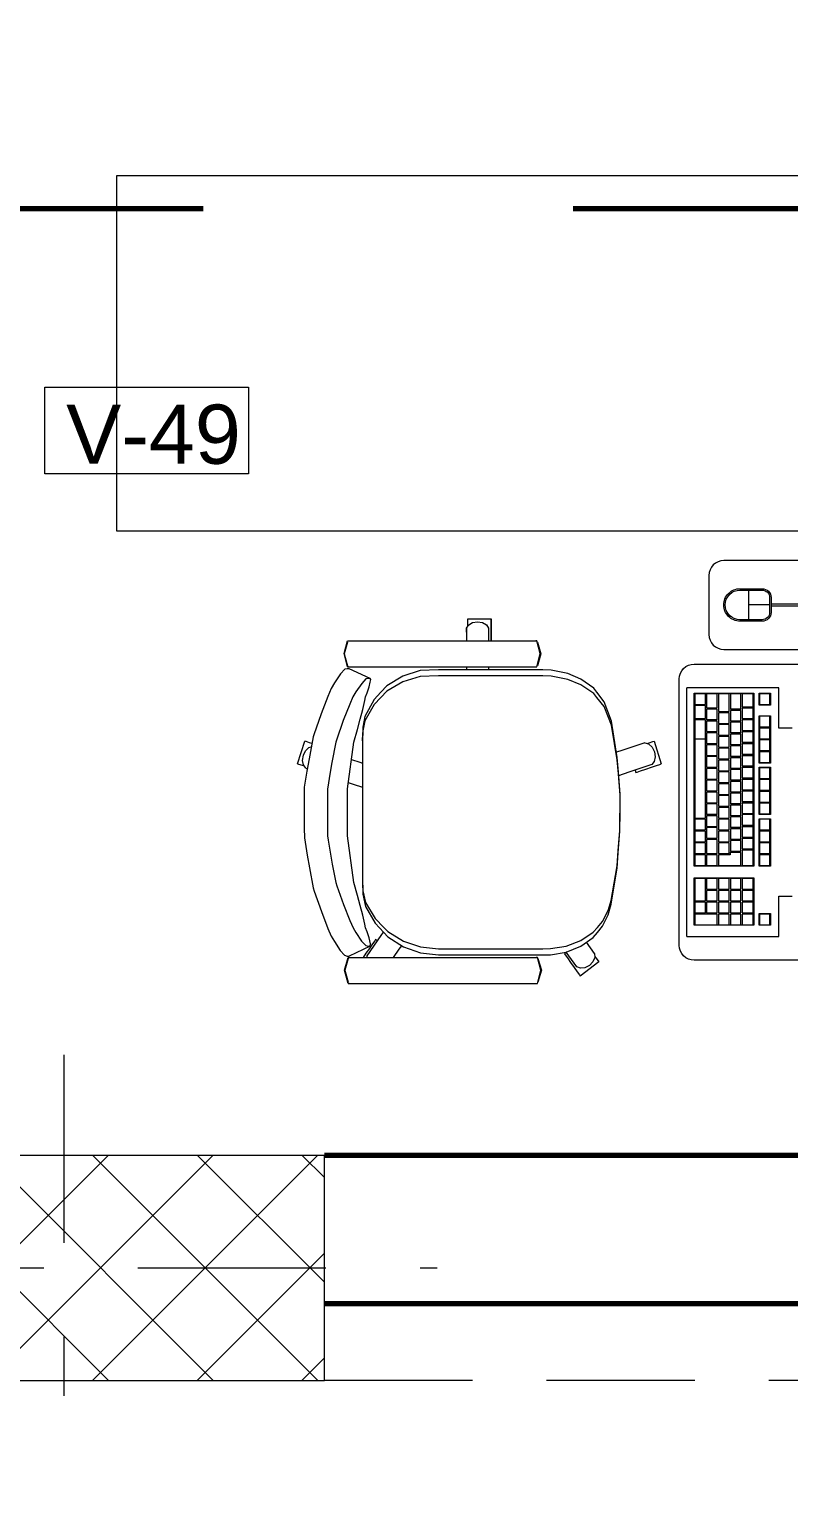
# Model space of a CAD drawing. Header units: inches. Extents: x 140 to 978, y -82 to 38.
# Drawn here: x 770.273 to 771.554, y 16.916 to 19.415 of the extents above; entities that cross this region are included whole.
import ezdxf

# ---------------------------------------------------------------- set-up
doc = ezdxf.new("R2010")
doc.units = ezdxf.units.IN
doc.header["$MEASUREMENT"] = 0
for name, pattern in [('DASHDOT2', [12.7, 6.35, -3.175, 0, -3.175]), ('DASHED', [0.75, 0.5, -0.25]), ('DASHED2', [0.375, 0.25, -0.125])]:
    doc.linetypes.add(name, pattern=pattern)
doc.layers.get('0').update_dxf_attribs({"lineweight": 0})
for name, color, linetype, lineweight in [('UNSAAC-COLUMNA', 24, 'Continuous', 0), ('UNSAAC-COTA', 48, 'Continuous', 0), ('UNSAAC-EJE COLUMNA', 22, 'DASHDOT2', 0), ('UNSAAC-FACHADA(2DO PLANO)', 7, 'Continuous', 30), ('UNSAAC-LINEA DE CORTE', 7, 'Continuous', 70), ('UNSAAC-MUEBLE', 254, 'Continuous', 0), ('UNSAAC-MUROS', 7, 'Continuous', 70), ('UNSAAC-PROYECCIONES', 38, 'DASHED2', 0), ('UNSAAC-TEXTOS', 250, 'Continuous', 0), ('UNSAAC-TEXTURAS', 250, 'Continuous', 0)]:
    doc.layers.add(name, color=color, linetype=linetype, lineweight=lineweight)
doc.styles.add('narrow', font='')
doc.styles.get("Standard").update_dxf_attribs({"font": 'arial.ttf'})
doc.styles.get('narrow').set_extended_font_data('Arial Narrow', italic=True)
doc.dimstyles.new('1EN75', dxfattribs={"dimtxt": 0.15, "dimasz": 0.06, "dimexe": 0.1, "dimexo": 0.15, "dimgap": 0.025, "dimtad": 1, "dimzin": 1, "dimdsep": 46, "dimtxsty": 'narrow', "dimblk": 'DOT', "dimcen": 0.1, "dimclrd": 256, "dimclre": 256, "dimclrt": 256, "dimaunit": 1, "dimadec": 3, "dimazin": 0, "dimtfac": 1, "dimtmove": 2, "dimatfit": 3, "dimldrblk": 'ARCHTICK', "dimfxl": 0.3, "dimfxlon": 1, "dimtolj": 1, "dimtzin": 0, "dimlwd": 0, "dimlwe": 0, "dimarcsym": 0})

# ---------------------------------------------------------------- blocks, each defined once
blk = doc.blocks.new('cs1')
at = {"layer": 'UNSAAC-TEXTURAS'}
h = blk.add_hatch(dxfattribs=at)
h.set_pattern_fill('ANSI37', color=256)
h.paths.add_polyline_path([(850.0083, 169.826), (850.1983, 169.826), (850.1983, 170.266), (850.0083, 170.266)])
h.paths.add_polyline_path([(850.1983, 169.826), (850.3883, 169.826), (850.3883, 170.266), (850.1983, 170.266)])
h.paths.add_polyline_path([(850.3883, 169.826), (850.1983, 169.826), (850.1983, 169.386), (850.3883, 169.386)])
h.paths.add_polyline_path([(850.1983, 169.826), (850.0083, 169.826), (850.0083, 169.386), (850.1983, 169.386)])
at = {"layer": 'UNSAAC-COLUMNA'}
blk.add_lwpolyline([(850.3883, 169.386), (850.3883, 170.266), (850.0083, 170.266), (850.0083, 169.386)], close=True, dxfattribs=at)
at = {"layer": 'UNSAAC-EJE COLUMNA', "ltscale": 0.05}
for p, q in [((850.1983, 170.436), (850.1983, 169.196)), ((850.5583, 169.826), (849.8283, 169.826))]:
    blk.add_line(p, q, dxfattribs=at)
blk = doc.blocks.new('A$C38507331')
at = {"layer": 'UNSAAC-PROYECCIONES'}
for p, q in [((-29.2668, 29.7609), (-20.986, 29.7609)), ((-29.2668, 29.3809), (-20.986, 29.3809))]:
    blk.add_line(p, q, dxfattribs=at)
at = {"layer": 'UNSAAC-TEXTURAS', "rotation": 90}
blk.add_blockref('cs1', (140.1192, -820.6275), dxfattribs=at)
blk = doc.blocks.new('MODULO C.E - 1')
at = {"layer": 'UNSAAC-MUEBLE'}
for p, q in [((-1.367, 1.2679), (-1.367, 1.2908)), ((-1.083, 1.2908), (-1.083, 1.2679)), ((-1.435, 1.1125), (-1.435, 1.2679)), ((-1.435, 1.2679), (-1.367, 1.2679)), ((-1.396, 1.2538), (-1.416, 1.2538)), ((-1.416, 1.2538), (-1.416, 1.2347)), ((-1.415, 1.2357), (-1.415, 1.2528)), ((-1.415, 1.2528), (-1.397, 1.2528)), ((-1.397, 1.2528), (-1.397, 1.2357)), ((-1.396, 1.2347), (-1.396, 1.2538)), ((-1.236, 1.2538), (-1.316, 1.2538)), ((-1.316, 1.2538), (-1.316, 1.2347)), ((-1.315, 1.2357), (-1.315, 1.2528)), ((-1.315, 1.2528), (-1.297, 1.2528)), ((-1.297, 1.2528), (-1.297, 1.2357)), ((-1.295, 1.2357), (-1.295, 1.2528)), ((-1.295, 1.2528), (-1.277, 1.2528)), ((-1.277, 1.2528), (-1.277, 1.2357)), ((-1.275, 1.2357), (-1.275, 1.2528)), ((-1.275, 1.2528), (-1.257, 1.2528)), ((-1.257, 1.2528), (-1.257, 1.2357)), ((-1.255, 1.2357), (-1.255, 1.2528)), ((-1.255, 1.2528), (-1.237, 1.2528)), ((-1.237, 1.2528), (-1.237, 1.2357)), ((-1.236, 1.2347), (-1.236, 1.2538)), ((-1.149, 1.2538), (-1.229, 1.2538)), ((-1.229, 1.2538), (-1.229, 1.2347)), ((-1.228, 1.2357), (-1.228, 1.2528)), ((-1.228, 1.2528), (-1.21, 1.2528)), ((-1.21, 1.2528), (-1.21, 1.2357)), ((-1.208, 1.2357), (-1.208, 1.2528)), ((-1.208, 1.2528), (-1.19, 1.2528)), ((-1.19, 1.2528), (-1.19, 1.2357)), ((-1.188, 1.2357), (-1.188, 1.2528)), ((-1.188, 1.2528), (-1.17, 1.2528)), ((-1.17, 1.2528), (-1.17, 1.2357)), ((-1.168, 1.2357), (-1.168, 1.2528)), ((-1.168, 1.2528), (-1.15, 1.2528)), ((-1.15, 1.2528), (-1.15, 1.2357)), ((-1.149, 1.2347), (-1.149, 1.2538)), ((-1.062, 1.2538), (-1.142, 1.2538)), ((-1.142, 1.2538), (-1.142, 1.2347)), ((-1.141, 1.2528), (-1.123, 1.2528)), ((-1.141, 1.2357), (-1.141, 1.2528)), ((-1.123, 1.2528), (-1.123, 1.2357)), ((-1.121, 1.2528), (-1.103, 1.2528)), ((-1.121, 1.2357), (-1.121, 1.2528)), ((-1.103, 1.2528), (-1.103, 1.2357)), ((-1.101, 1.2357), (-1.101, 1.2528)), ((-1.101, 1.2528), (-1.083, 1.2528)), ((-1.083, 1.2679), (-1.015, 1.2679)), ((-1.083, 1.2528), (-1.083, 1.2357)), ((-1.081, 1.2528), (-1.063, 1.2528)), ((-1.081, 1.2357), (-1.081, 1.2528)), ((-1.063, 1.2528), (-1.063, 1.2357)), ((-1.062, 1.2347), (-1.062, 1.2538)), ((-1.024, 1.2538), (-1.044, 1.2538)), ((-1.044, 1.2538), (-1.044, 1.2347)), ((-1.043, 1.2357), (-1.043, 1.2528)), ((-1.043, 1.2528), (-1.025, 1.2528)), ((-1.025, 1.2528), (-1.025, 1.2357)), ((-1.024, 1.2347), (-1.024, 1.2538)), ((-1.015, 1.2679), (-1.015, 1.1125)), ((-0.875, 1.2525), (-0.875, 1.2175)), ((-1.416, 1.2347), (-1.396, 1.2347)), ((-1.416, 1.226), (-1.416, 1.1252)), ((-1.336, 1.226), (-1.416, 1.226)), ((-1.397, 1.2357), (-1.415, 1.2357)), ((-1.415, 1.2061), (-1.415, 1.225)), ((-1.415, 1.225), (-1.397, 1.225)), ((-1.397, 1.225), (-1.397, 1.2061)), ((-1.395, 1.2061), (-1.395, 1.225)), ((-1.395, 1.225), (-1.377, 1.225)), ((-1.377, 1.225), (-1.377, 1.2061)), ((-1.375, 1.2061), (-1.375, 1.225)), ((-1.375, 1.225), (-1.357, 1.225)), ((-1.357, 1.225), (-1.357, 1.2061)), ((-1.355, 1.2061), (-1.355, 1.225)), ((-1.355, 1.225), (-1.337, 1.225)), ((-1.337, 1.225), (-1.337, 1.2061)), ((-1.336, 1.1252), (-1.336, 1.226)), ((-1.316, 1.2347), (-1.236, 1.2347)), ((-1.316, 1.226), (-1.316, 1.1252)), ((-1.024, 1.226), (-1.316, 1.226)), ((-1.297, 1.2357), (-1.315, 1.2357)), ((-1.315, 1.2061), (-1.315, 1.225)), ((-1.315, 1.225), (-1.289, 1.225)), ((-1.277, 1.2357), (-1.295, 1.2357)), ((-1.289, 1.225), (-1.289, 1.2061)), ((-1.287, 1.2061), (-1.287, 1.225)), ((-1.287, 1.225), (-1.269, 1.225)), ((-1.257, 1.2357), (-1.275, 1.2357)), ((-1.269, 1.2061), (-1.269, 1.225)), ((-1.267, 1.2061), (-1.267, 1.225)), ((-1.267, 1.225), (-1.249, 1.225)), ((-1.237, 1.2357), (-1.255, 1.2357)), ((-1.249, 1.2061), (-1.249, 1.225)), ((-1.247, 1.2061), (-1.247, 1.225)), ((-1.247, 1.225), (-1.229, 1.225)), ((-1.229, 1.2347), (-1.149, 1.2347)), ((-1.229, 1.225), (-1.229, 1.2061)), ((-1.21, 1.2357), (-1.228, 1.2357)), ((-1.227, 1.2061), (-1.227, 1.225)), ((-1.227, 1.225), (-1.209, 1.225)), ((-1.209, 1.2061), (-1.209, 1.225)), ((-1.19, 1.2357), (-1.208, 1.2357)), ((-1.207, 1.2061), (-1.207, 1.225)), ((-1.207, 1.225), (-1.189, 1.225)), ((-1.189, 1.2061), (-1.189, 1.225)), ((-1.17, 1.2357), (-1.188, 1.2357)), ((-1.187, 1.2061), (-1.187, 1.225)), ((-1.187, 1.225), (-1.169, 1.225)), ((-1.169, 1.2061), (-1.169, 1.225)), ((-1.15, 1.2357), (-1.168, 1.2357)), ((-1.167, 1.2061), (-1.167, 1.225)), ((-1.167, 1.225), (-1.149, 1.225)), ((-1.149, 1.2061), (-1.149, 1.225)), ((-1.147, 1.2061), (-1.147, 1.225)), ((-1.147, 1.225), (-1.129, 1.225)), ((-1.142, 1.2347), (-1.062, 1.2347)), ((-1.123, 1.2357), (-1.141, 1.2357)), ((-1.129, 1.2061), (-1.129, 1.225)), ((-1.127, 1.2061), (-1.127, 1.225)), ((-1.127, 1.225), (-1.109, 1.225)), ((-1.103, 1.2357), (-1.121, 1.2357)), ((-1.109, 1.2061), (-1.109, 1.225)), ((-1.107, 1.2061), (-1.107, 1.225)), ((-1.107, 1.225), (-1.089, 1.225)), ((-1.083, 1.2357), (-1.101, 1.2357)), ((-1.089, 1.2061), (-1.089, 1.225)), ((-1.087, 1.2061), (-1.087, 1.225)), ((-1.087, 1.225), (-1.069, 1.225)), ((-1.063, 1.2357), (-1.081, 1.2357)), ((-1.069, 1.225), (-1.069, 1.2061)), ((-1.067, 1.2061), (-1.067, 1.225)), ((-1.067, 1.225), (-1.049, 1.225)), ((-1.049, 1.2061), (-1.049, 1.225)), ((-1.047, 1.2061), (-1.047, 1.225)), ((-1.047, 1.225), (-1.025, 1.225)), ((-1.044, 1.2347), (-1.024, 1.2347)), ((-1.025, 1.2357), (-1.043, 1.2357)), ((-1.025, 1.225), (-1.025, 1.2061)), ((-1.024, 1.1252), (-1.024, 1.226)), ((-1.397, 1.2061), (-1.415, 1.2061)), ((-1.415, 1.1862), (-1.415, 1.2041)), ((-1.415, 1.2041), (-1.397, 1.2041)), ((-1.397, 1.2041), (-1.397, 1.1862)), ((-1.377, 1.2061), (-1.395, 1.2061)), ((-1.395, 1.1862), (-1.395, 1.2041)), ((-1.395, 1.2041), (-1.377, 1.2041)), ((-1.377, 1.2041), (-1.377, 1.1862)), ((-1.357, 1.2061), (-1.375, 1.2061)), ((-1.375, 1.1862), (-1.375, 1.2041)), ((-1.375, 1.2041), (-1.357, 1.2041)), ((-1.357, 1.2041), (-1.357, 1.1862)), ((-1.337, 1.2061), (-1.355, 1.2061)), ((-1.355, 1.1862), (-1.355, 1.2041)), ((-1.355, 1.2041), (-1.337, 1.2041)), ((-1.337, 1.2041), (-1.337, 1.1862)), ((-1.289, 1.2061), (-1.315, 1.2061)), ((-1.315, 1.1662), (-1.315, 1.204)), ((-1.315, 1.204), (-1.293, 1.204)), ((-1.293, 1.204), (-1.293, 1.1861)), ((-1.291, 1.2041), (-1.273, 1.2041)), ((-1.291, 1.1862), (-1.291, 1.2041)), ((-1.269, 1.2061), (-1.287, 1.2061)), ((-1.273, 1.2041), (-1.273, 1.1862)), ((-1.271, 1.2041), (-1.271, 1.1862)), ((-1.271, 1.2041), (-1.253, 1.2041)), ((-1.249, 1.2061), (-1.267, 1.2061)), ((-1.253, 1.2041), (-1.253, 1.1862)), ((-1.251, 1.2041), (-1.251, 1.1862)), ((-1.251, 1.2041), (-1.233, 1.2041)), ((-1.229, 1.2061), (-1.247, 1.2061)), ((-1.233, 1.2041), (-1.233, 1.1862)), ((-1.231, 1.2041), (-1.231, 1.1862)), ((-1.231, 1.2041), (-1.213, 1.2041)), ((-1.209, 1.2061), (-1.227, 1.2061)), ((-1.213, 1.2041), (-1.213, 1.1862)), ((-1.211, 1.2041), (-1.211, 1.1862)), ((-1.211, 1.2041), (-1.193, 1.2041)), ((-1.189, 1.2061), (-1.207, 1.2061)), ((-1.193, 1.2041), (-1.193, 1.1862)), ((-1.191, 1.2041), (-1.191, 1.1862)), ((-1.191, 1.2041), (-1.173, 1.2041)), ((-1.169, 1.2061), (-1.187, 1.2061)), ((-1.173, 1.2041), (-1.173, 1.1862)), ((-1.171, 1.2041), (-1.171, 1.1862)), ((-1.171, 1.2041), (-1.153, 1.2041)), ((-1.149, 1.2061), (-1.167, 1.2061)), ((-1.153, 1.2041), (-1.153, 1.1862)), ((-1.151, 1.2041), (-1.151, 1.1862)), ((-1.151, 1.2041), (-1.133, 1.2041)), ((-1.129, 1.2061), (-1.147, 1.2061)), ((-1.133, 1.2041), (-1.133, 1.1862)), ((-1.131, 1.2041), (-1.131, 1.1862)), ((-1.131, 1.2041), (-1.113, 1.2041)), ((-1.109, 1.2061), (-1.127, 1.2061)), ((-1.113, 1.2041), (-1.113, 1.1862)), ((-1.111, 1.2041), (-1.111, 1.1862)), ((-1.111, 1.2041), (-1.093, 1.2041)), ((-1.089, 1.2061), (-1.107, 1.2061)), ((-1.093, 1.2041), (-1.093, 1.1862)), ((-1.091, 1.2041), (-1.091, 1.1862)), ((-1.091, 1.2041), (-1.073, 1.2041)), ((-1.069, 1.2061), (-1.087, 1.2061)), ((-1.073, 1.2041), (-1.073, 1.1862)), ((-1.071, 1.2041), (-1.071, 1.1862)), ((-1.071, 1.2041), (-1.053, 1.2041)), ((-1.049, 1.2061), (-1.067, 1.2061)), ((-1.053, 1.2041), (-1.053, 1.1862)), ((-1.051, 1.2041), (-1.051, 1.1862)), ((-1.051, 1.2041), (-1.025, 1.2041)), ((-1.025, 1.2061), (-1.047, 1.2061)), ((-1.025, 1.2041), (-1.025, 1.1862)), ((-0.9, 1.2175), (-0.85, 1.2175)), ((-1.397, 1.1862), (-1.415, 1.1862)), ((-1.415, 1.1662), (-1.415, 1.1841)), ((-1.415, 1.1841), (-1.397, 1.1841)), ((-1.397, 1.1841), (-1.397, 1.1662)), ((-1.377, 1.1862), (-1.395, 1.1862)), ((-1.395, 1.1662), (-1.395, 1.1841)), ((-1.395, 1.1841), (-1.377, 1.1841)), ((-1.377, 1.1841), (-1.377, 1.1662)), ((-1.357, 1.1862), (-1.375, 1.1862)), ((-1.375, 1.1662), (-1.375, 1.1841)), ((-1.375, 1.1841), (-1.357, 1.1841)), ((-1.357, 1.1841), (-1.357, 1.1662)), ((-1.337, 1.1862), (-1.355, 1.1862)), ((-1.355, 1.1662), (-1.355, 1.1841)), ((-1.355, 1.1841), (-1.337, 1.1841)), ((-1.337, 1.1841), (-1.337, 1.1662)), ((-1.297, 1.1861), (-1.297, 1.1662)), ((-1.293, 1.1861), (-1.297, 1.1861)), ((-1.295, 1.1662), (-1.295, 1.1841)), ((-1.295, 1.1841), (-1.277, 1.1841)), ((-1.273, 1.1862), (-1.291, 1.1862)), ((-1.277, 1.1841), (-1.277, 1.1662)), ((-1.275, 1.1662), (-1.275, 1.1841)), ((-1.275, 1.1841), (-1.257, 1.1841)), ((-1.253, 1.1862), (-1.271, 1.1862)), ((-1.257, 1.1841), (-1.257, 1.1662)), ((-1.255, 1.1662), (-1.255, 1.1841)), ((-1.255, 1.1841), (-1.237, 1.1841)), ((-1.233, 1.1862), (-1.251, 1.1862)), ((-1.237, 1.1841), (-1.237, 1.1662)), ((-1.235, 1.1662), (-1.235, 1.1841)), ((-1.235, 1.1841), (-1.217, 1.1841)), ((-1.213, 1.1862), (-1.231, 1.1862)), ((-1.217, 1.1841), (-1.217, 1.1662)), ((-1.215, 1.1841), (-1.197, 1.1841)), ((-1.215, 1.1662), (-1.215, 1.1841)), ((-1.193, 1.1862), (-1.211, 1.1862)), ((-1.197, 1.1841), (-1.197, 1.1662)), ((-1.195, 1.1841), (-1.177, 1.1841)), ((-1.195, 1.1662), (-1.195, 1.1841)), ((-1.173, 1.1862), (-1.191, 1.1862)), ((-1.177, 1.1841), (-1.177, 1.1662)), ((-1.175, 1.1841), (-1.157, 1.1841)), ((-1.175, 1.1662), (-1.175, 1.1841)), ((-1.153, 1.1862), (-1.171, 1.1862)), ((-1.157, 1.1841), (-1.157, 1.1662)), ((-1.155, 1.1841), (-1.137, 1.1841)), ((-1.155, 1.1662), (-1.155, 1.1841)), ((-1.133, 1.1862), (-1.151, 1.1862)), ((-1.137, 1.1841), (-1.137, 1.1662)), ((-1.135, 1.1841), (-1.117, 1.1841)), ((-1.135, 1.1662), (-1.135, 1.1841)), ((-1.113, 1.1862), (-1.131, 1.1862)), ((-1.117, 1.1841), (-1.117, 1.1662)), ((-1.115, 1.1841), (-1.097, 1.1841)), ((-1.115, 1.1662), (-1.115, 1.1841)), ((-1.093, 1.1862), (-1.111, 1.1862)), ((-1.097, 1.1841), (-1.097, 1.1662)), ((-1.095, 1.1841), (-1.077, 1.1841)), ((-1.095, 1.1662), (-1.095, 1.1841)), ((-1.073, 1.1862), (-1.091, 1.1862)), ((-1.077, 1.1841), (-1.077, 1.1662)), ((-1.075, 1.1841), (-1.057, 1.1841)), ((-1.075, 1.1662), (-1.075, 1.1841)), ((-1.053, 1.1862), (-1.071, 1.1862)), ((-1.057, 1.1841), (-1.057, 1.1662)), ((-1.055, 1.1662), (-1.055, 1.1841)), ((-1.055, 1.1841), (-1.025, 1.1841)), ((-1.025, 1.1862), (-1.051, 1.1862)), ((-1.025, 1.1841), (-1.025, 1.1662)), ((-1.397, 1.1662), (-1.415, 1.1662)), ((-1.415, 1.1262), (-1.415, 1.1642)), ((-1.415, 1.1642), (-1.397, 1.1642)), ((-1.397, 1.1642), (-1.397, 1.1262)), ((-1.377, 1.1662), (-1.395, 1.1662)), ((-1.395, 1.1462), (-1.395, 1.1642)), ((-1.395, 1.1642), (-1.377, 1.1642)), ((-1.377, 1.1642), (-1.377, 1.1462)), ((-1.357, 1.1662), (-1.375, 1.1662)), ((-1.375, 1.1462), (-1.375, 1.1642)), ((-1.375, 1.1642), (-1.357, 1.1642)), ((-1.357, 1.1642), (-1.357, 1.1462)), ((-1.337, 1.1662), (-1.355, 1.1662)), ((-1.355, 1.1642), (-1.337, 1.1642)), ((-1.355, 1.1462), (-1.355, 1.1642)), ((-1.337, 1.1642), (-1.337, 1.1462)), ((-1.297, 1.1662), (-1.315, 1.1662)), ((-1.315, 1.1462), (-1.315, 1.1642)), ((-1.315, 1.1642), (-1.297, 1.1642)), ((-1.297, 1.1642), (-1.297, 1.1462)), ((-1.277, 1.1662), (-1.295, 1.1662)), ((-1.295, 1.1462), (-1.295, 1.1642)), ((-1.295, 1.1642), (-1.271, 1.1642)), ((-1.257, 1.1662), (-1.275, 1.1662)), ((-1.271, 1.1642), (-1.271, 1.1462)), ((-1.269, 1.1642), (-1.251, 1.1642)), ((-1.269, 1.1462), (-1.269, 1.1642)), ((-1.237, 1.1662), (-1.255, 1.1662)), ((-1.251, 1.1642), (-1.251, 1.1462)), ((-1.249, 1.1642), (-1.231, 1.1642)), ((-1.249, 1.1462), (-1.249, 1.1642)), ((-1.217, 1.1662), (-1.235, 1.1662)), ((-1.231, 1.1642), (-1.231, 1.1462)), ((-1.229, 1.1642), (-1.229, 1.1462)), ((-1.229, 1.1642), (-1.211, 1.1642)), ((-1.197, 1.1662), (-1.215, 1.1662)), ((-1.211, 1.1642), (-1.211, 1.1462)), ((-1.209, 1.1642), (-1.191, 1.1642)), ((-1.209, 1.1462), (-1.209, 1.1642)), ((-1.177, 1.1662), (-1.195, 1.1662)), ((-1.191, 1.1642), (-1.191, 1.1462)), ((-1.189, 1.1642), (-1.171, 1.1642)), ((-1.189, 1.1462), (-1.189, 1.1642)), ((-1.157, 1.1662), (-1.175, 1.1662)), ((-1.171, 1.1642), (-1.171, 1.1462)), ((-1.169, 1.1642), (-1.151, 1.1642)), ((-1.169, 1.1462), (-1.169, 1.1642)), ((-1.137, 1.1662), (-1.155, 1.1662)), ((-1.151, 1.1642), (-1.151, 1.1462)), ((-1.149, 1.1462), (-1.149, 1.1642)), ((-1.149, 1.1642), (-1.131, 1.1642)), ((-1.117, 1.1662), (-1.135, 1.1662)), ((-1.131, 1.1642), (-1.131, 1.1462)), ((-1.129, 1.1642), (-1.111, 1.1642)), ((-1.129, 1.1462), (-1.129, 1.1642)), ((-1.097, 1.1662), (-1.115, 1.1662)), ((-1.111, 1.1642), (-1.111, 1.1462)), ((-1.109, 1.1642), (-1.091, 1.1642)), ((-1.109, 1.1462), (-1.109, 1.1642)), ((-1.077, 1.1662), (-1.095, 1.1662)), ((-1.091, 1.1642), (-1.091, 1.1462)), ((-1.089, 1.1642), (-1.071, 1.1642)), ((-1.089, 1.1462), (-1.089, 1.1642)), ((-1.057, 1.1662), (-1.075, 1.1662)), ((-1.071, 1.1642), (-1.071, 1.1462)), ((-1.069, 1.1642), (-1.069, 1.1462)), ((-1.069, 1.1642), (-1.051, 1.1642)), ((-1.025, 1.1662), (-1.055, 1.1662)), ((-1.051, 1.1642), (-1.051, 1.1462)), ((-1.049, 1.1642), (-1.025, 1.1642)), ((-1.049, 1.1462), (-1.049, 1.1642)), ((-1.025, 1.1642), (-1.025, 1.1462)), ((-1.416, 1.1252), (-1.336, 1.1252)), ((-1.397, 1.1262), (-1.415, 1.1262)), ((-1.377, 1.1462), (-1.395, 1.1462)), ((-1.395, 1.1442), (-1.377, 1.1442)), ((-1.395, 1.1262), (-1.395, 1.1442)), ((-1.377, 1.1262), (-1.395, 1.1262)), ((-1.377, 1.1442), (-1.377, 1.1262)), ((-1.357, 1.1462), (-1.375, 1.1462)), ((-1.375, 1.1442), (-1.337, 1.1442)), ((-1.375, 1.1262), (-1.375, 1.1442)), ((-1.337, 1.1262), (-1.375, 1.1262)), ((-1.337, 1.1462), (-1.355, 1.1462)), ((-1.337, 1.1442), (-1.337, 1.1262)), ((-1.316, 1.1252), (-1.024, 1.1252)), ((-1.297, 1.1462), (-1.315, 1.1462)), ((-1.315, 1.1442), (-1.297, 1.1442)), ((-1.315, 1.1262), (-1.315, 1.1442)), ((-1.297, 1.1262), (-1.315, 1.1262)), ((-1.297, 1.1442), (-1.297, 1.1262)), ((-1.271, 1.1462), (-1.295, 1.1462)), ((-1.295, 1.1442), (-1.277, 1.1442)), ((-1.295, 1.1262), (-1.295, 1.1442)), ((-1.277, 1.1262), (-1.295, 1.1262)), ((-1.277, 1.1442), (-1.277, 1.1262)), ((-1.275, 1.1442), (-1.257, 1.1442)), ((-1.275, 1.1262), (-1.275, 1.1442)), ((-1.257, 1.1262), (-1.275, 1.1262)), ((-1.251, 1.1462), (-1.269, 1.1462)), ((-1.257, 1.1442), (-1.257, 1.1262)), ((-1.255, 1.1442), (-1.237, 1.1442)), ((-1.255, 1.1262), (-1.255, 1.1442)), ((-1.237, 1.1262), (-1.255, 1.1262)), ((-1.231, 1.1462), (-1.249, 1.1462)), ((-1.237, 1.1442), (-1.237, 1.1262)), ((-1.235, 1.1442), (-1.069, 1.1442)), ((-1.235, 1.1262), (-1.235, 1.1442)), ((-1.069, 1.1262), (-1.235, 1.1262)), ((-1.211, 1.1462), (-1.229, 1.1462)), ((-1.191, 1.1462), (-1.209, 1.1462)), ((-1.171, 1.1462), (-1.189, 1.1462)), ((-1.151, 1.1462), (-1.169, 1.1462)), ((-1.131, 1.1462), (-1.149, 1.1462)), ((-1.111, 1.1462), (-1.129, 1.1462)), ((-1.091, 1.1462), (-1.109, 1.1462)), ((-1.101, 1.1262), (-1.101, 1.1442)), ((-1.071, 1.1462), (-1.089, 1.1462)), ((-1.051, 1.1462), (-1.069, 1.1462)), ((-1.069, 1.1442), (-1.069, 1.1262)), ((-1.067, 1.1442), (-1.045, 1.1442)), ((-1.067, 1.1262), (-1.067, 1.1442)), ((-1.045, 1.1262), (-1.067, 1.1262)), ((-1.025, 1.1462), (-1.049, 1.1462)), ((-1.045, 1.1442), (-1.045, 1.1262)), ((-1.043, 1.1262), (-1.043, 1.1442)), ((-1.043, 1.1442), (-1.025, 1.1442)), ((-1.025, 1.1262), (-1.043, 1.1262)), ((-1.025, 1.1442), (-1.025, 1.1262)), ((-1.435, 1.1125), (-1.015, 1.1125)), ((-1.1446, 1.0535), (-1.1576, 1.0149)), ((-1.1523, 1.0434), (-1.1491, 1.0529)), ((-1.1491, 1.0529), (-1.1463, 1.0615)), ((-1.1463, 1.0615), (-1.1443, 1.0674)), ((-1.1392, 1.0576), (-1.1446, 1.0535)), ((-1.1443, 1.0674), (-1.1435, 1.0696)), ((-1.105, 1.0575), (-1.1435, 1.0696)), ((-1.1314, 1.0592), (-1.1392, 1.0576)), ((-1.1228, 1.0579), (-1.1314, 1.0592)), ((-1.115, 1.054), (-1.1228, 1.0579)), ((-1.1097, 1.0483), (-1.115, 1.054)), ((-1.1077, 1.0494), (-1.1057, 1.0553)), ((-1.1057, 1.0553), (-1.105, 1.0575)), ((-1.1579, 1.0267), (-1.1572, 1.0288)), ((-1.154, 1.0255), (-1.1579, 1.0267)), ((-1.1572, 1.0288), (-1.1552, 1.0348)), ((-1.1552, 1.0348), (-1.1523, 1.0434)), ((-1.1078, 1.042), (-1.1208, 1.0033)), ((-1.1078, 1.042), (-1.1097, 1.0483)), ((-1.1089, 1.0459), (-1.1077, 1.0494)), ((-1.2934, 0.9971), (-1.2573, 0.9999)), ((-1.2905, 0.9971), (-1.2559, 0.9999)), ((-1.2573, 0.9999), (-1.2254, 1)), ((-1.2559, 0.9999), (-1.1961, 1)), ((-1.1961, 1), (-1.1602, 0.9972)), ((-1.1961, 1), (-1.1948, 1)), ((-1.1948, 1), (-1.1573, 0.9972)), ((-1.1576, 1.0149), (-1.1634, 0.9976)), ((-1.1208, 1.0033), (-1.1239, 0.9939)), ((-1.4178, 0.9702), (-1.3984, 0.98)), ((-1.4096, 0.9702), (-1.391, 0.98)), ((-1.3984, 0.98), (-1.3806, 0.9852)), ((-1.391, 0.98), (-1.374, 0.9852)), ((-1.3806, 0.9852), (-1.3195, 0.995)), ((-1.374, 0.9852), (-1.3155, 0.995)), ((-1.3195, 0.995), (-1.2934, 0.9971)), ((-1.3155, 0.995), (-1.2905, 0.9971)), ((-1.1602, 0.9972), (-1.1365, 0.9952)), ((-1.1573, 0.9972), (-1.1326, 0.9952)), ((-1.1365, 0.9952), (-1.078, 0.9855)), ((-1.1326, 0.9952), (-1.0715, 0.9855)), ((-1.078, 0.9855), (-1.0466, 0.9733)), ((-1.0715, 0.9855), (-1.0387, 0.9733)), ((-1.478, 0.9644), (-1.5018, 0.9327)), ((-1.4777, 0.9542), (-1.4839, 0.9482)), ((-1.4762, 0.9631), (-1.478, 0.9644)), ((-1.4705, 0.9573), (-1.4777, 0.9542)), ((-1.4709, 0.9594), (-1.4762, 0.9631)), ((-1.4678, 0.9573), (-1.4709, 0.9594)), ((-1.4636, 0.9571), (-1.4705, 0.9573)), ((-1.4636, 0.9571), (-1.4444, 0.9436)), ((-1.4513, 0.9337), (-1.4367, 0.9545)), ((-1.4417, 0.9337), (-1.4277, 0.9545)), ((-1.4367, 0.9545), (-1.4282, 0.9617)), ((-1.4282, 0.9617), (-1.4178, 0.9702)), ((-1.4277, 0.9545), (-1.4195, 0.9617)), ((-1.4195, 0.9617), (-1.4096, 0.9702)), ((-1.0466, 0.9733), (-1.0312, 0.9609)), ((-1.0387, 0.9733), (-1.0225, 0.9609)), ((-1.0312, 0.9609), (-1.0247, 0.9556)), ((-1.0247, 0.9556), (-1.0098, 0.9336)), ((-1.0225, 0.9609), (-1.0158, 0.9556)), ((-1.0158, 0.9556), (-1.0002, 0.9336)), ((-1.5, 0.9314), (-1.5018, 0.9327)), ((-1.4947, 0.9277), (-1.5, 0.9314)), ((-1.4872, 0.9224), (-1.4947, 0.9277)), ((-1.4879, 0.9407), (-1.4887, 0.9331)), ((-1.4887, 0.9331), (-1.4864, 0.9268)), ((-1.4839, 0.9482), (-1.4879, 0.9407)), ((-1.4864, 0.9268), (-1.4612, 0.9091)), ((-1.4613, 0.9089), (-1.4513, 0.9337)), ((-1.4512, 0.9089), (-1.4417, 0.9337)), ((-1.0098, 0.9336), (-1.0008, 0.9117)), ((-1.0002, 0.9336), (-0.9909, 0.9117)), ((-1.4788, 0.9165), (-1.4872, 0.9224)), ((-1.4712, 0.9112), (-1.4788, 0.9165)), ((-1.466, 0.9076), (-1.4712, 0.9112)), ((-1.4642, 0.9062), (-1.466, 0.9076)), ((-1.4657, 0.8828), (-1.4613, 0.9089)), ((-1.4617, 0.9095), (-1.4642, 0.9062)), ((-1.4555, 0.8828), (-1.4512, 0.9089)), ((-1.0008, 0.9117), (-0.9954, 0.8838)), ((-0.9909, 0.9117), (-0.9852, 0.8838)), ((-1.466, 0.8695), (-1.4657, 0.8828)), ((-1.4558, 0.8695), (-1.4555, 0.8828)), ((-0.9954, 0.8838), (-0.9949, 0.8695)), ((-0.9852, 0.8838), (-0.9847, 0.8695)), ((-1.5142, 0.8606), (-1.4917, 0.8663)), ((-1.5142, 0.8586), (-1.5142, 0.8606)), ((-1.5142, 0.8304), (-1.5142, 0.8606)), ((-1.5142, 0.8297), (-1.5142, 0.8586)), ((-1.492, 0.8673), (-1.5123, 0.8615)), ((-1.5123, 0.8615), (-1.5123, 0.8611)), ((-1.5123, 0.8611), (-1.5123, 0.8615)), ((-1.4724, 0.8615), (-1.492, 0.8673)), ((-1.4917, 0.8663), (-1.4704, 0.8606)), ((-1.4731, 0.8613), (-1.4724, 0.8615)), ((-1.4724, 0.8611), (-1.4724, 0.8615)), ((-1.4704, 0.8606), (-1.4704, 0.8586)), ((-1.4704, 0.8304), (-1.4704, 0.8606)), ((-1.4704, 0.8297), (-1.4704, 0.8586)), ((-1.466, 0.6937), (-1.466, 0.8695)), ((-1.4558, 0.6937), (-1.4558, 0.8695)), ((-0.9949, 0.8695), (-0.9949, 0.6937)), ((-0.9847, 0.8695), (-0.9847, 0.6937)), ((-0.9796, 0.8596), (-0.9571, 0.8653)), ((-0.9796, 0.8576), (-0.9796, 0.8596)), ((-0.9796, 0.8294), (-0.9796, 0.8596)), ((-0.9796, 0.8288), (-0.9796, 0.8576)), ((-0.9574, 0.8663), (-0.9777, 0.8606)), ((-0.9777, 0.8606), (-0.9777, 0.8601)), ((-0.9378, 0.8606), (-0.9574, 0.8663)), ((-0.9571, 0.8653), (-0.9358, 0.8596)), ((-0.9385, 0.8603), (-0.9378, 0.8606)), ((-0.9378, 0.8601), (-0.9378, 0.8606)), ((-0.9358, 0.8596), (-0.9358, 0.8576)), ((-0.9358, 0.8294), (-0.9358, 0.8596)), ((-0.9358, 0.8288), (-0.9358, 0.8576)), ((-1.5142, 0.799), (-1.5142, 0.8304)), ((-1.5142, 0.7985), (-1.5142, 0.8297)), ((-1.4704, 0.799), (-1.4704, 0.8304)), ((-1.4704, 0.7985), (-1.4704, 0.8297)), ((-0.9796, 0.798), (-0.9796, 0.8294)), ((-0.9796, 0.7975), (-0.9796, 0.8288)), ((-0.9358, 0.798), (-0.9358, 0.8294)), ((-0.9358, 0.7975), (-0.9358, 0.8288)), ((-1.5142, 0.7667), (-1.5142, 0.799)), ((-1.5142, 0.7664), (-1.5142, 0.7985)), ((-1.4704, 0.7667), (-1.4704, 0.799)), ((-1.4704, 0.7664), (-1.4704, 0.7985)), ((-0.9796, 0.7782), (-0.9847, 0.7782)), ((-0.9796, 0.7782), (-0.9847, 0.7782)), ((-0.9796, 0.7657), (-0.9796, 0.798)), ((-0.9796, 0.7654), (-0.9796, 0.7975)), ((-0.9358, 0.7657), (-0.9358, 0.798)), ((-0.9358, 0.7654), (-0.9358, 0.7975)), ((-0.9358, 0.7822), (-0.9268, 0.7822)), ((-0.9268, 0.7822), (-0.9358, 0.7822)), ((-0.9144, 0.7782), (-0.9358, 0.7782)), ((-0.9207, 0.7782), (-0.9358, 0.7782)), ((-0.9268, 0.7822), (-0.9164, 0.7822)), ((-0.9164, 0.7822), (-0.9268, 0.7822)), ((-0.9164, 0.7822), (-0.9071, 0.7822)), ((-0.9071, 0.7822), (-0.9164, 0.7822)), ((-0.9087, 0.7745), (-0.9144, 0.7782)), ((-0.9071, 0.7822), (-0.9006, 0.7822)), ((-0.9006, 0.7822), (-0.9071, 0.7822)), ((-0.9006, 0.7822), (-0.8983, 0.7822)), ((-0.8983, 0.7822), (-0.9006, 0.7822)), ((-0.8983, 0.743), (-0.8983, 0.7822)), ((-1.5142, 0.7338), (-1.5142, 0.7667)), ((-1.5142, 0.7337), (-1.5142, 0.7664)), ((-1.4704, 0.7338), (-1.4704, 0.7667)), ((-1.4704, 0.7337), (-1.4704, 0.7664)), ((-0.9796, 0.7328), (-0.9796, 0.7657)), ((-0.9796, 0.7327), (-0.9796, 0.7654)), ((-0.9358, 0.7328), (-0.9358, 0.7657)), ((-0.9358, 0.7327), (-0.9358, 0.7654)), ((-0.9048, 0.7678), (-0.9087, 0.7745)), ((-0.9087, 0.7445), (-0.9048, 0.7511)), ((-0.9034, 0.7595), (-0.9048, 0.7678)), ((-0.9048, 0.7511), (-0.9034, 0.7595)), ((-1.5142, 0.7007), (-1.5142, 0.7338)), ((-1.5142, 0.7007), (-1.5142, 0.7337)), ((-1.4704, 0.7007), (-1.4704, 0.7338)), ((-1.4704, 0.7007), (-1.4704, 0.7337)), ((-0.9796, 0.7407), (-0.9847, 0.7407)), ((-0.9796, 0.6997), (-0.9796, 0.7328)), ((-0.9796, 0.6997), (-0.9796, 0.7327)), ((-0.9207, 0.7407), (-0.9358, 0.7407)), ((-0.9144, 0.7407), (-0.9358, 0.7407)), ((-0.9358, 0.6997), (-0.9358, 0.7328)), ((-0.9358, 0.6997), (-0.9358, 0.7327)), ((-0.9207, 0.7407), (-0.9144, 0.7407)), ((-0.9144, 0.7407), (-0.9087, 0.7445)), ((-0.9109, 0.743), (-0.9071, 0.743)), ((-0.9071, 0.743), (-0.9006, 0.743)), ((-0.9006, 0.743), (-0.8983, 0.743)), ((-1.5142, 0.6677), (-1.5142, 0.7007)), ((-1.5142, 0.6676), (-1.5142, 0.7007)), ((-1.4704, 0.6677), (-1.4704, 0.7007)), ((-1.4704, 0.6676), (-1.4704, 0.7007)), ((-1.4627, 0.6632), (-1.466, 0.6937)), ((-1.4526, 0.6632), (-1.4558, 0.6937)), ((-0.9949, 0.6937), (-0.9961, 0.6628)), ((-0.9847, 0.6937), (-0.9859, 0.6628)), ((-0.9796, 0.6668), (-0.9796, 0.6997)), ((-0.9796, 0.6666), (-0.9796, 0.6997)), ((-0.9358, 0.6668), (-0.9358, 0.6997)), ((-0.9358, 0.6666), (-0.9358, 0.6997)), ((-1.5142, 0.6352), (-1.5142, 0.6677)), ((-1.5142, 0.6348), (-1.5142, 0.6676)), ((-1.4704, 0.6352), (-1.4704, 0.6677)), ((-1.4704, 0.6348), (-1.4704, 0.6676)), ((-1.4523, 0.6342), (-1.4627, 0.6632)), ((-1.4427, 0.6342), (-1.4526, 0.6632)), ((-0.9961, 0.6628), (-1.0048, 0.6331)), ((-0.9859, 0.6628), (-0.995, 0.6331)), ((-0.9796, 0.6342), (-0.9796, 0.6668)), ((-0.9796, 0.6338), (-0.9796, 0.6666)), ((-0.9358, 0.6342), (-0.9358, 0.6668)), ((-0.9358, 0.6338), (-0.9358, 0.6666)), ((-1.5142, 0.6033), (-1.5142, 0.6352)), ((-1.5142, 0.6027), (-1.5142, 0.6348)), ((-1.4704, 0.6033), (-1.4704, 0.6352)), ((-1.4704, 0.6027), (-1.4704, 0.6348)), ((-1.4704, 0.6174), (-1.4562, 0.6273)), ((-1.4562, 0.6273), (-1.4505, 0.6314)), ((-1.4354, 0.6081), (-1.4523, 0.6342)), ((-1.4265, 0.6081), (-1.4427, 0.6342)), ((-1.0048, 0.6331), (-1.0207, 0.6066)), ((-0.995, 0.6331), (-1.0116, 0.6066)), ((-0.9796, 0.6023), (-0.9796, 0.6342)), ((-0.9796, 0.6018), (-0.9796, 0.6338)), ((-0.9358, 0.6023), (-0.9358, 0.6342)), ((-0.9358, 0.6018), (-0.9358, 0.6338)), ((-1.5142, 0.5724), (-1.5142, 0.6033)), ((-1.5142, 0.5717), (-1.5142, 0.6027)), ((-1.4704, 0.5724), (-1.4704, 0.6033)), ((-1.4704, 0.5717), (-1.4704, 0.6027)), ((-1.4282, 0.6012), (-1.4354, 0.6081)), ((-1.4335, 0.597), (-1.4279, 0.6009)), ((-1.4123, 0.5865), (-1.4282, 0.6012)), ((-1.4195, 0.6012), (-1.4265, 0.6081)), ((-1.4044, 0.5865), (-1.4195, 0.6012)), ((-1.0207, 0.6066), (-1.0312, 0.5962)), ((-1.0116, 0.6066), (-1.0225, 0.5962)), ((-0.9796, 0.5714), (-0.9796, 0.6023)), ((-0.9796, 0.5707), (-0.9796, 0.6018)), ((-0.9358, 0.5714), (-0.9358, 0.6023)), ((-0.9358, 0.5707), (-0.9358, 0.6018)), ((-1.4515, 0.5783), (-1.468, 0.5426)), ((-1.4675, 0.5732), (-1.4335, 0.597)), ((-1.455, 0.577), (-1.4634, 0.5711)), ((-1.4474, 0.5823), (-1.455, 0.577)), ((-1.4515, 0.5783), (-1.4475, 0.5789)), ((-1.4515, 0.5751), (-1.4515, 0.5783)), ((-1.4503, 0.5709), (-1.4515, 0.5751)), ((-1.4475, 0.5789), (-1.4375, 0.5764)), ((-1.4422, 0.5859), (-1.4474, 0.5823)), ((-1.4428, 0.5905), (-1.4403, 0.5873)), ((-1.4403, 0.5873), (-1.4422, 0.5859)), ((-1.4375, 0.5764), (-1.4272, 0.573)), ((-1.3845, 0.5702), (-1.4123, 0.5865)), ((-1.3778, 0.5702), (-1.4044, 0.5865)), ((-1.043, 0.5848), (-1.0705, 0.5693)), ((-1.0349, 0.5848), (-1.0636, 0.5693)), ((-1.0312, 0.5962), (-1.043, 0.5848)), ((-1.0225, 0.5962), (-1.0349, 0.5848)), ((-1.0235, 0.573), (-1.0132, 0.5764)), ((-1.0132, 0.5764), (-1.0055, 0.5784)), ((-1.0055, 0.5784), (-1.0009, 0.5791)), ((-1.0009, 0.5791), (-0.9992, 0.5783)), ((-0.9992, 0.5751), (-0.9998, 0.571)), ((-0.9992, 0.5783), (-0.9992, 0.5751)), ((-0.9992, 0.5783), (-0.9827, 0.5426)), ((-1.5142, 0.5428), (-1.5142, 0.5724)), ((-1.5142, 0.5408), (-1.5142, 0.5717)), ((-1.4704, 0.5731), (-1.4675, 0.5732)), ((-1.4704, 0.5408), (-1.4704, 0.5717)), ((-1.4634, 0.5711), (-1.4704, 0.5661)), ((-1.4426, 0.5638), (-1.4503, 0.5709)), ((-1.4285, 0.5542), (-1.4426, 0.5638)), ((-1.4205, 0.5493), (-1.4285, 0.5542)), ((-1.4272, 0.573), (-1.4205, 0.5706)), ((-1.4205, 0.5706), (-1.4143, 0.5693)), ((-1.4143, 0.5693), (-1.3991, 0.5657)), ((-1.3991, 0.5657), (-1.3826, 0.5615)), ((-1.3635, 0.5659), (-1.3845, 0.5702)), ((-1.3826, 0.5615), (-1.3656, 0.5568)), ((-1.3576, 0.5659), (-1.3778, 0.5702)), ((-1.3656, 0.5568), (-1.344, 0.5507)), ((-1.343, 0.5655), (-1.3635, 0.5659)), ((-1.338, 0.5655), (-1.3576, 0.5659)), ((-1.344, 0.5507), (-1.2652, 0.5397)), ((-1.338, 0.5655), (-1.343, 0.5655)), ((-1.2905, 0.5655), (-1.338, 0.5655)), ((-1.1602, 0.5655), (-1.2905, 0.5655)), ((-1.1855, 0.5397), (-1.1067, 0.5507)), ((-1.1775, 0.5493), (-1.1829, 0.5655)), ((-1.1045, 0.5655), (-1.1602, 0.5655)), ((-1.1407, 0.5609), (-1.1422, 0.5655)), ((-1.1359, 0.5466), (-1.1407, 0.5609)), ((-1.1067, 0.5507), (-1.0851, 0.5568)), ((-1.0875, 0.5659), (-1.1045, 0.5655)), ((-1.1045, 0.5655), (-1.0991, 0.5655)), ((-1.0813, 0.5659), (-1.0991, 0.5655)), ((-1.0705, 0.5693), (-1.0875, 0.5659)), ((-1.0851, 0.5568), (-1.0681, 0.5615)), ((-1.0636, 0.5693), (-1.0813, 0.5659)), ((-1.0681, 0.5615), (-1.0516, 0.5657)), ((-1.0516, 0.5657), (-1.0364, 0.5693)), ((-1.0364, 0.5693), (-1.0302, 0.5706)), ((-1.0302, 0.5706), (-1.0235, 0.573)), ((-1.0216, 0.5542), (-1.0302, 0.5491)), ((-1.0074, 0.564), (-1.0216, 0.5542)), ((-0.9998, 0.571), (-1.0074, 0.564)), ((-0.9796, 0.5418), (-0.9796, 0.5714)), ((-0.9796, 0.5398), (-0.9796, 0.5707)), ((-0.9358, 0.5398), (-0.9358, 0.5707)), ((-1.5142, 0.5428), (-1.5142, 0.5408)), ((-1.5142, 0.5408), (-1.4917, 0.5351)), ((-1.5123, 0.541), (-1.5123, 0.5412)), ((-1.5123, 0.541), (-1.5123, 0.5411)), ((-1.492, 0.5353), (-1.5123, 0.541)), ((-1.4724, 0.541), (-1.492, 0.5353)), ((-1.4917, 0.5351), (-1.4704, 0.5408)), ((-1.4726, 0.5411), (-1.4724, 0.541)), ((-1.4724, 0.541), (-1.4724, 0.5411)), ((-1.468, 0.5394), (-1.468, 0.5426)), ((-1.4667, 0.5351), (-1.468, 0.5394)), ((-1.4584, 0.5278), (-1.4667, 0.5351)), ((-1.4433, 0.5178), (-1.4584, 0.5278)), ((-1.4079, 0.5439), (-1.4205, 0.5493)), ((-1.3812, 0.5334), (-1.4079, 0.5439)), ((-1.3494, 0.522), (-1.3812, 0.5334)), ((-1.2652, 0.5397), (-1.1855, 0.5397)), ((-1.1748, 0.5412), (-1.1775, 0.5493)), ((-1.0704, 0.5329), (-1.1031, 0.5213)), ((-1.0428, 0.5436), (-1.0704, 0.5329)), ((-1.0302, 0.5491), (-1.0428, 0.5436)), ((-0.9915, 0.5281), (-1.0068, 0.5178)), ((-0.9834, 0.5353), (-0.9915, 0.5281)), ((-0.9827, 0.5394), (-0.9834, 0.5353)), ((-0.9827, 0.5426), (-0.9827, 0.5394)), ((-0.9796, 0.5418), (-0.9796, 0.5398)), ((-0.9796, 0.5398), (-0.9571, 0.5341)), ((-0.9777, 0.5401), (-0.9777, 0.5403)), ((-0.9574, 0.5343), (-0.9777, 0.5401)), ((-0.9378, 0.5401), (-0.9574, 0.5343)), ((-0.9571, 0.5341), (-0.9358, 0.5398)), ((-0.938, 0.5401), (-0.9378, 0.5401)), ((-0.9378, 0.5401), (-0.9378, 0.5401)), ((-1.4346, 0.5126), (-1.4433, 0.5178)), ((-1.4212, 0.5069), (-1.4346, 0.5126)), ((-1.3925, 0.496), (-1.4212, 0.5069)), ((-1.344, 0.5202), (-1.3494, 0.522)), ((-1.3126, 0.5142), (-1.344, 0.5202)), ((-1.2925, 0.5106), (-1.3126, 0.5142)), ((-1.2724, 0.5072), (-1.2925, 0.5106)), ((-1.2652, 0.5061), (-1.2724, 0.5072)), ((-1.25, 0.506), (-1.2652, 0.5061)), ((-1.2275, 0.5059), (-1.25, 0.506)), ((-1.205, 0.5059), (-1.2275, 0.5059)), ((-1.1855, 0.5061), (-1.205, 0.5059)), ((-1.1826, 0.5065), (-1.1855, 0.5061)), ((-1.1607, 0.5102), (-1.1826, 0.5065)), ((-1.1411, 0.5136), (-1.1607, 0.5102)), ((-1.1067, 0.5201), (-1.1411, 0.5136)), ((-1.1031, 0.5213), (-1.1067, 0.5201)), ((-1.0295, 0.5067), (-1.0591, 0.4955)), ((-1.0161, 0.5124), (-1.0295, 0.5067)), ((-1.0068, 0.5178), (-1.0161, 0.5124)), ((-1.3584, 0.4839), (-1.3925, 0.496)), ((-1.3527, 0.482), (-1.3584, 0.4839)), ((-1.3189, 0.4756), (-1.3527, 0.482)), ((-1.2974, 0.4719), (-1.3189, 0.4756)), ((-1.135, 0.475), (-1.156, 0.4714)), ((-1.098, 0.4818), (-1.135, 0.475)), ((-1.1212, 0.4692), (-1.1158, 0.4749)), ((-1.1158, 0.4749), (-1.1147, 0.4787)), ((-1.1091, 0.4798), (-1.1077, 0.4758)), ((-1.1077, 0.4758), (-1.1057, 0.4699)), ((-1.0942, 0.4831), (-1.098, 0.4818)), ((-1.0591, 0.4955), (-1.0942, 0.4831)), ((-1.2758, 0.4682), (-1.2974, 0.4719)), ((-1.2681, 0.4671), (-1.2758, 0.4682)), ((-1.2518, 0.4669), (-1.2681, 0.4671)), ((-1.2276, 0.4668), (-1.2518, 0.4669)), ((-1.2035, 0.4669), (-1.2276, 0.4668)), ((-1.1826, 0.467), (-1.2035, 0.4669)), ((-1.1795, 0.4675), (-1.1826, 0.467)), ((-1.156, 0.4714), (-1.1795, 0.4675)), ((-1.1507, 0.4697), (-1.1516, 0.4721)), ((-1.1507, 0.4697), (-1.1453, 0.4656)), ((-1.1474, 0.4672), (-1.1463, 0.4637)), ((-1.1463, 0.4637), (-1.1443, 0.4577)), ((-1.1453, 0.4656), (-1.1376, 0.4641)), ((-1.1443, 0.4577), (-1.1435, 0.4556)), ((-1.1435, 0.4556), (-1.105, 0.4677)), ((-1.1376, 0.4641), (-1.1289, 0.4654)), ((-1.1289, 0.4654), (-1.1212, 0.4692)), ((-1.1057, 0.4699), (-1.105, 0.4677))]:
    blk.add_line(p, q, dxfattribs=at)
for points in [[(-0.75, 0.15), (-0.75, 1.75), (-0.15, 1.75), (-0.15, 0.15), (-0.75, 0.15)], [(-0.8734, 1.3), (-0.8734, 1.255), (-0.8766, 1.255), (-0.8766, 1.3)]]:
    blk.add_lwpolyline(points, dxfattribs=at)
for points in [[(-1.475, 1.3), (-1.475, 1.125, 0.414214), (-1.45, 1.1), (-1, 1.1, 0.414214), (-0.975, 1.125), (-0.975, 1.3)], [(-0.8, 1.3), (-0.8, 1.175, -0.414214), (-0.825, 1.15), (-0.925, 1.15, -0.414214), (-0.95, 1.175), (-0.95, 1.3)]]:
    blk.add_lwpolyline(points, format="xyb", dxfattribs=at)
for points in [[(-0.8475, 1.2025), (-0.8475, 1.24, 0.414214), (-0.8625, 1.255), (-0.8875, 1.255, 0.414214), (-0.9025, 1.24), (-0.9025, 1.2025, 0.414214), (-0.875, 1.175, 0.414214)], [(-0.85, 1.2025), (-0.85, 1.24, 0.414214), (-0.8625, 1.2525), (-0.8875, 1.2525, 0.414214), (-0.9, 1.24), (-0.9, 1.2025, 0.414214), (-0.875, 1.1775), (-0.875, 1.1775, 0.414214)]]:
    blk.add_lwpolyline(points, format="xyb", close=True, dxfattribs=at)
blk = doc.blocks.new('_Dot')
at = {"color": 0, "linetype": 'ByBlock', "lineweight": -2}
blk.add_line((-0.5, 0), (-1, 0), dxfattribs=at)
at = {"color": 0, "linetype": 'ByBlock', "const_width": 0.5}
blk.add_lwpolyline([(-0.25, 0, 1), (0.25, 0, 1)], format="xyb", close=True, dxfattribs=at)
blk = doc.blocks.new('*D564')
at = {"layer": 'Defpoints', "color": 0, "transparency": 16777216}
for p in [(765.1819, 22.4692), (771.4261, 22.4692), (768.8911, 17.5139)]:
    blk.add_point(p, dxfattribs=at)
at = {"layer": 'UNSAAC-COTA', "lineweight": 0, "transparency": 16777216}
for p, q in [((765.4819, 22.4692), (765.0819, 22.4692)), ((765.1819, 17.5739), (765.1819, 22.4092)), ((765.4819, 17.5139), (765.0819, 17.5139))]:
    blk.add_line(p, q, dxfattribs=at)
at = {"layer": 'UNSAAC-COTA', "lineweight": 0, "transparency": 16777216, "xscale": 0.06, "yscale": 0.06, "zscale": 0.06}
for p, rotation in [((765.1819, 22.4692), 90), ((765.1819, 17.5139), 270)]:
    blk.add_blockref('_Dot', p, dxfattribs=dict(at, rotation=rotation))
at = {"layer": 'UNSAAC-COTA', "transparency": 16777216, "insert": (765.0803, 19.9915), "char_height": 0.15, "attachment_point": 5, "rotation": 90, "style": 'narrow'}
blk.add_mtext('\\A1;4.96', dxfattribs=at)
blk = doc.blocks.new('_ArchTick')
at = {"layer": 'UNSAAC-FACHADA(2DO PLANO)', "color": 0, "const_width": 0.15}
blk.add_lwpolyline([(-0.5, -0.5), (0.5, 0.5)], dxfattribs=at)
blk = doc.blocks.new('*D565')
at = {"layer": 'Defpoints', "color": 0, "transparency": 16777216}
for p in [(764.4819, 22.4692), (771.4261, 22.4692), (772.5969, -11.5008)]:
    blk.add_point(p, dxfattribs=at)
at = {"layer": 'UNSAAC-COTA', "lineweight": 0, "transparency": 16777216}
for p, q in [((764.7819, 22.4692), (764.3819, 22.4692)), ((764.4819, -11.4408), (764.4819, 22.4092)), ((764.7819, -11.5008), (764.3819, -11.5008))]:
    blk.add_line(p, q, dxfattribs=at)
at = {"layer": 'UNSAAC-COTA', "lineweight": 0, "transparency": 16777216, "xscale": 0.06, "yscale": 0.06, "zscale": 0.06}
for p, rotation in [((764.4819, 22.4692), 90), ((764.4819, -11.5008), 270)]:
    blk.add_blockref('_Dot', p, dxfattribs=dict(at, rotation=rotation))
at = {"layer": 'UNSAAC-COTA', "transparency": 16777216, "insert": (764.3803, 5.4842), "char_height": 0.15, "attachment_point": 5, "rotation": 90, "style": 'narrow'}
blk.add_mtext('\\A1;33.97', dxfattribs=at)
blk = doc.blocks.new('*D572')
at = {"layer": 'Defpoints', "color": 0, "transparency": 16777216}
for p in [(763.7819, 22.0292), (773.8669, 22.0292), (768.7211, 17.3239)]:
    blk.add_point(p, dxfattribs=at)
at = {"layer": 'UNSAAC-COTA', "lineweight": 0, "transparency": 16777216}
for p, q in [((764.0819, 22.0292), (763.6819, 22.0292)), ((763.7819, 17.3839), (763.7819, 21.9692)), ((764.0819, 17.3239), (763.6819, 17.3239))]:
    blk.add_line(p, q, dxfattribs=at)
at = {"layer": 'UNSAAC-COTA', "lineweight": 0, "transparency": 16777216, "xscale": 0.06, "yscale": 0.06, "zscale": 0.06}
for p, rotation in [((763.7819, 22.0292), 90), ((763.7819, 17.3239), 270)]:
    blk.add_blockref('_Dot', p, dxfattribs=dict(at, rotation=rotation))
at = {"layer": 'UNSAAC-COTA', "transparency": 16777216, "insert": (763.6816, 19.6765), "char_height": 0.15, "attachment_point": 5, "rotation": 90, "style": 'narrow'}
blk.add_mtext('\\A1;4.71', dxfattribs=at)

msp = doc.modelspace()

# ---------------------------------------------------------------- linework, layer by layer
at = {"layer": 'UNSAAC-LINEA DE CORTE', "linetype": 'DASHED', "ltscale": 2.5}
msp.add_line((756.1911, 19.1131), (815.5939, 19.1131), dxfattribs=at)
at = {"layer": 'UNSAAC-MUROS'}
for p, q in [((779.0519, 17.5139), (770.7711, 17.5139)), ((770.7711, 17.2639), (779.0519, 17.2639))]:
    msp.add_line(p, q, dxfattribs=at)
at = {"layer": 'UNSAAC-TEXTOS'}
msp.add_lwpolyline([(770.299, 18.8112), (770.6426, 18.8112), (770.6426, 18.6651), (770.299, 18.6651)], close=True, dxfattribs=at)

# ---------------------------------------------------------------- block references
at = {"layer": 'UNSAAC-MUEBLE'}
msp.add_blockref('A$C38507331', (800.0379, -12.247), dxfattribs=at)
at = {"layer": 'UNSAAC-MUEBLE', "linetype": 'Continuous', "xscale": -1, "rotation": 270}
msp.add_blockref('MODULO C.E - 1', (770.27, 19.3185), dxfattribs=at)

# ---------------------------------------------------------------- texts
at = {"layer": 'UNSAAC-TEXTOS', "insert": (770.3349, 18.7819), "char_height": 0.1, "attachment_point": 1}
msp.add_mtext_dynamic_manual_height_columns('{\\f@Arial Unicode MS|b0|i0|c0|p34;V-}49', width=0.2, gutter_width=1, heights=[0], dxfattribs=at)

# ---------------------------------------------------------------- dimensions: what is measured, and where the dimension line sits
at = {"layer": 'UNSAAC-COTA'}
for base, p1, p2, picture, middle in [((764.4819, 22.4692), (772.5969, -11.5008), (771.4261, 22.4692), '*D565', (764.3803, 5.4842)), ((765.1819, 22.4692), (768.8911, 17.5139), (771.4261, 22.4692), '*D564', (765.0803, 19.9915)), ((763.7819, 22.0292), (768.7211, 17.3239), (773.8669, 22.0292), '*D572', (763.6816, 19.6765))]:
    dim = msp.add_linear_dim(base=base, p1=p1, p2=p2, angle=90, dimstyle='1EN75', dxfattribs=at)
    dim.commit()
    dim.dimension.update_dxf_attribs({"geometry": picture, "text_midpoint": middle})

doc.saveas('drawing.dxf')
